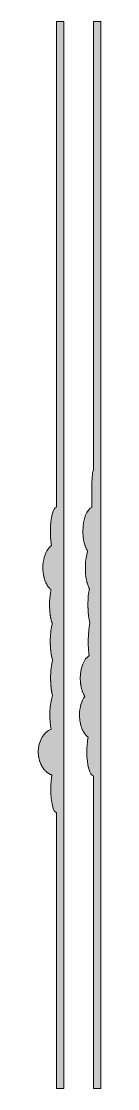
# Model space of a CAD drawing. Header units: inches. Extents: x 14 to 586, y 8 to 572.
# Drawn here: x 437 to 470, y 8 to 572 of the extents above; entities that cross this region are included whole.
import ezdxf

# ---------------------------------------------------------------- set-up
doc = ezdxf.new("R2010")
doc.units = ezdxf.units.IN
doc.header["$MEASUREMENT"] = 0
doc.layers.add('Layer 1', color=7, linetype='Continuous')

# ---------------------------------------------------------------- blocks, each defined once
blk = doc.blocks.new('block 2')
at = {"layer": 'Layer 1', "true_color": 0xff0000}
h = blk.add_hatch(color=1, dxfattribs=at)
h.dxf.hatch_style = 2
edge = h.paths.add_edge_path()
edge.add_spline(control_points=[(446.33, 571.5), (446.33, 571.5), (446.33, 571.5), (446.33, 571.5), (446.33, 571.5), (446.33, 373.48), (446.33, 373.48), (446.31, 373.48), (446.3, 369.75), (446.29, 364.61), (446.29, 363.43), (446.29, 362.17), (446.29, 360.86), (446.29, 359.55), (446.29, 358.29), (446.29, 357.11), (446.3, 351.97), (446.31, 348.24), (446.33, 348.24), (446.33, 348.24), (446.33, 334.65), (446.33, 334.65), (446.31, 334.65), (446.3, 330.92), (446.29, 325.79), (446.29, 324.6), (446.29, 323.34), (446.29, 322.03), (446.29, 321.44), (446.29, 320.86), (446.29, 320.29), (446.29, 320.22), (446.29, 320.14), (446.29, 320.07), (446.29, 318.94), (446.29, 317.87), (446.29, 316.86), (446.29, 316.78), (446.29, 316.71), (446.29, 316.64), (446.29, 316.23), (446.29, 315.83), (446.29, 315.44), (446.29, 315.37), (446.29, 315.3), (446.29, 315.24), (444.52, 315.17), (443.09, 309.55), (443.09, 302.62), (443.09, 301.97), (443.11, 301.34), (443.13, 300.73), (443.14, 300.61), (443.14, 300.49), (443.15, 300.37), (443.17, 299.78), (443.21, 299.2), (443.26, 298.64), (443.26, 298.6), (443.26, 298.56), (443.27, 298.52), (443.27, 298.45), (443.28, 298.39), (443.29, 298.33), (443.34, 297.78), (443.4, 297.25), (443.46, 296.75), (443.47, 296.71), (443.47, 296.68), (443.48, 296.64), (443.55, 296.12), (443.63, 295.63), (443.72, 295.15), (443.73, 295.1), (443.74, 295.03), (443.75, 294.98), (443.25, 294.64), (442.77, 294.2), (442.33, 293.68), (442.19, 293.5), (442.04, 293.32), (441.9, 293.13), (440.24, 290.82), (439.17, 287.23), (439.17, 283.21), (439.17, 282.81), (439.18, 282.43), (439.2, 282.04), (439.21, 281.93), (439.22, 281.82), (439.22, 281.71), (439.24, 281.43), (439.27, 281.14), (439.3, 280.87), (439.31, 280.76), (439.32, 280.65), (439.33, 280.55), (439.38, 280.18), (439.43, 279.82), (439.49, 279.47), (439.5, 279.44), (439.5, 279.41), (439.51, 279.38), (439.57, 279.05), (439.63, 278.73), (439.71, 278.42), (439.73, 278.32), (439.76, 278.22), (439.78, 278.12), (439.84, 277.87), (439.91, 277.62), (439.98, 277.37), (440.01, 277.28), (440.04, 277.19), (440.06, 277.11), (440.16, 276.79), (440.27, 276.48), (440.38, 276.18), (440.4, 276.13), (440.42, 276.09), (440.44, 276.04), (440.54, 275.79), (440.64, 275.54), (440.75, 275.3), (440.79, 275.21), (440.83, 275.13), (440.87, 275.04), (440.98, 274.83), (441.08, 274.63), (441.19, 274.43), (441.23, 274.36), (441.26, 274.29), (441.3, 274.23), (441.44, 273.99), (441.58, 273.76), (441.73, 273.54), (441.74, 273.52), (441.75, 273.51), (441.76, 273.5), (441.79, 273.45), (441.82, 273.41), (441.85, 273.37), (441.98, 273.18), (442.11, 273.01), (442.25, 272.84), (442.3, 272.77), (442.36, 272.71), (442.41, 272.65), (442.54, 272.5), (442.68, 272.35), (442.82, 272.21), (442.87, 272.17), (442.91, 272.12), (442.95, 272.08), (443.12, 271.92), (443.29, 271.77), (443.46, 271.64), (443.34, 271.1), (443.23, 270.52), (443.13, 269.92), (442.84, 268.1), (442.67, 266.02), (442.67, 263.79), (442.67, 263.31), (442.68, 262.84), (442.7, 262.37), (442.7, 262.22), (442.71, 262.08), (442.72, 261.93), (442.73, 261.62), (442.75, 261.31), (442.77, 261), (442.78, 260.83), (442.79, 260.67), (442.8, 260.5), (442.82, 260.22), (442.85, 259.94), (442.88, 259.67), (442.89, 259.5), (442.91, 259.34), (442.93, 259.18), (442.96, 258.91), (442.99, 258.64), (443.03, 258.38), (443.05, 258.23), (443.07, 258.09), (443.09, 257.94), (443.14, 257.65), (443.18, 257.36), (443.24, 257.08), (443.25, 256.98), (443.27, 256.88), (443.29, 256.79), (443.36, 256.42), (443.44, 256.06), (443.52, 255.72), (443.54, 255.64), (443.56, 255.57), (443.58, 255.49), (443.64, 255.23), (443.71, 254.98), (443.78, 254.75), (443.79, 254.71), (443.8, 254.68), (443.81, 254.64), (443.83, 254.57), (443.86, 254.5), (443.88, 254.43), (443.94, 254.24), (444.01, 254.05), (444.07, 253.87), (444.09, 253.82), (444.11, 253.76), (444.13, 253.72), (444.04, 253.43), (443.96, 253.12), (443.89, 252.81), (443.37, 250.57), (443.05, 247.62), (443.05, 244.38), (443.05, 243.91), (443.06, 243.44), (443.07, 242.98), (443.08, 242.83), (443.09, 242.69), (443.09, 242.54), (443.1, 242.23), (443.12, 241.93), (443.13, 241.63), (443.14, 241.46), (443.16, 241.29), (443.17, 241.13), (443.19, 240.86), (443.21, 240.59), (443.23, 240.32), (443.24, 240.24), (443.24, 240.16), (443.25, 240.09), (443.26, 240), (443.27, 239.91), (443.28, 239.82), (443.3, 239.57), (443.33, 239.32), (443.36, 239.07), (443.38, 238.91), (443.4, 238.75), (443.42, 238.6), (443.45, 238.35), (443.49, 238.11), (443.53, 237.86), (443.55, 237.73), (443.57, 237.59), (443.59, 237.46), (443.64, 237.18), (443.69, 236.92), (443.74, 236.66), (443.76, 236.57), (443.77, 236.48), (443.79, 236.39), (443.86, 236.06), (443.94, 235.73), (444.02, 235.42), (444.04, 235.35), (444.06, 235.29), (444.08, 235.22), (444.14, 234.99), (444.21, 234.76), (444.28, 234.55), (444.28, 234.53), (444.29, 234.5), (444.3, 234.47), (443.65, 232.16), (443.24, 228.76), (443.24, 224.96), (443.24, 224.52), (443.25, 224.07), (443.26, 223.64), (443.26, 223.49), (443.27, 223.35), (443.28, 223.2), (443.29, 222.92), (443.3, 222.63), (443.31, 222.35), (443.32, 222.18), (443.33, 222.02), (443.34, 221.86), (443.36, 221.61), (443.37, 221.36), (443.39, 221.11), (443.4, 220.94), (443.42, 220.77), (443.44, 220.61), (443.46, 220.38), (443.48, 220.15), (443.5, 219.93), (443.52, 219.76), (443.54, 219.6), (443.56, 219.43), (443.58, 219.22), (443.61, 219.01), (443.64, 218.8), (443.66, 218.64), (443.68, 218.48), (443.71, 218.33), (443.74, 218.13), (443.77, 217.93), (443.8, 217.74), (443.83, 217.59), (443.85, 217.44), (443.88, 217.29), (443.92, 217.11), (443.95, 216.93), (443.99, 216.76), (444.02, 216.62), (444.05, 216.48), (444.08, 216.34), (444.12, 216.18), (444.16, 216.01), (444.2, 215.86), (444.21, 215.8), (444.22, 215.74), (444.24, 215.68), (444.02, 215.11), (443.83, 214.44), (443.66, 213.71), (443.14, 211.51), (442.82, 208.66), (442.82, 205.55), (442.82, 204.94), (442.84, 204.34), (442.86, 203.75), (442.87, 203.62), (442.87, 203.49), (442.88, 203.36), (442.91, 202.79), (442.95, 202.23), (442.99, 201.68), (443, 201.61), (443.01, 201.53), (443.02, 201.45), (443.06, 200.96), (443.12, 200.48), (443.18, 200.02), (443.2, 199.92), (443.21, 199.82), (443.22, 199.73), (443.29, 199.23), (443.37, 198.76), (443.46, 198.3), (443.47, 198.27), (443.47, 198.23), (443.48, 198.19), (439.57, 196.6), (436.73, 191.8), (436.73, 186.14), (436.73, 185.73), (436.75, 185.33), (436.78, 184.94), (436.79, 184.81), (436.8, 184.69), (436.82, 184.56), (436.84, 184.29), (436.87, 184.03), (436.91, 183.77), (436.93, 183.62), (436.95, 183.48), (436.98, 183.34), (437.02, 183.1), (437.07, 182.86), (437.12, 182.62), (437.15, 182.48), (437.18, 182.34), (437.22, 182.2), (437.28, 181.96), (437.34, 181.72), (437.41, 181.49), (437.45, 181.37), (437.48, 181.25), (437.52, 181.13), (437.62, 180.83), (437.73, 180.54), (437.84, 180.25), (437.86, 180.2), (437.88, 180.15), (437.9, 180.11), (438.04, 179.77), (438.19, 179.45), (438.35, 179.14), (438.39, 179.05), (438.44, 178.96), (438.49, 178.87), (438.61, 178.65), (438.73, 178.44), (438.86, 178.23), (438.92, 178.12), (438.99, 178.02), (439.06, 177.92), (439.18, 177.73), (439.3, 177.55), (439.43, 177.38), (439.5, 177.28), (439.58, 177.18), (439.66, 177.08), (439.79, 176.91), (439.93, 176.74), (440.07, 176.58), (440.15, 176.5), (440.22, 176.41), (440.3, 176.33), (440.47, 176.14), (440.65, 175.97), (440.83, 175.8), (440.89, 175.75), (440.93, 175.7), (440.99, 175.65), (441.22, 175.44), (441.47, 175.25), (441.72, 175.07), (441.79, 175.02), (441.86, 174.98), (441.92, 174.93), (442.11, 174.81), (442.3, 174.68), (442.5, 174.57), (442.59, 174.51), (442.69, 174.47), (442.79, 174.42), (442.96, 174.32), (443.14, 174.24), (443.32, 174.16), (443.42, 174.11), (443.53, 174.07), (443.64, 174.03), (443.71, 174), (443.78, 173.97), (443.86, 173.94), (443.52, 171.89), (443.32, 169.41), (443.32, 166.72), (443.32, 159.75), (444.67, 154.1), (446.33, 154.1), (446.33, 154.1), (446.33, 8.5), (446.33, 8.5), (446.33, 8.5), (450.21, 8.5), (450.21, 8.5), (450.21, 8.5), (450.21, 8.5), (450.21, 8.5), (450.21, 8.5), (450.21, 571.5), (450.21, 571.5), (450.21, 571.5), (450.21, 571.5), (450.21, 571.5), (450.21, 571.5), (446.33, 571.5), (446.33, 571.5)], knot_values=[0, 0, 0, 0, 1, 1, 1, 2, 2, 2, 3, 3, 3, 4, 4, 4, 5, 5, 5, 6, 6, 6, 7, 7, 7, 8, 8, 8, 9, 9, 9, 10, 10, 10, 11, 11, 11, 12, 12, 12, 13, 13, 13, 14, 14, 14, 15, 15, 15, 16, 16, 16, 17, 17, 17, 18, 18, 18, 19, 19, 19, 20, 20, 20, 21, 21, 21, 22, 22, 22, 23, 23, 23, 24, 24, 24, 25, 25, 25, 26, 26, 26, 27, 27, 27, 28, 28, 28, 29, 29, 29, 30, 30, 30, 31, 31, 31, 32, 32, 32, 33, 33, 33, 34, 34, 34, 35, 35, 35, 36, 36, 36, 37, 37, 37, 38, 38, 38, 39, 39, 39, 40, 40, 40, 41, 41, 41, 42, 42, 42, 43, 43, 43, 44, 44, 44, 45, 45, 45, 46, 46, 46, 47, 47, 47, 48, 48, 48, 49, 49, 49, 50, 50, 50, 51, 51, 51, 52, 52, 52, 53, 53, 53, 54, 54, 54, 55, 55, 55, 56, 56, 56, 57, 57, 57, 58, 58, 58, 59, 59, 59, 60, 60, 60, 61, 61, 61, 62, 62, 62, 63, 63, 63, 64, 64, 64, 65, 65, 65, 66, 66, 66, 67, 67, 67, 68, 68, 68, 69, 69, 69, 70, 70, 70, 71, 71, 71, 72, 72, 72, 73, 73, 73, 74, 74, 74, 75, 75, 75, 76, 76, 76, 77, 77, 77, 78, 78, 78, 79, 79, 79, 80, 80, 80, 81, 81, 81, 82, 82, 82, 83, 83, 83, 84, 84, 84, 85, 85, 85, 86, 86, 86, 87, 87, 87, 88, 88, 88, 89, 89, 89, 90, 90, 90, 91, 91, 91, 92, 92, 92, 93, 93, 93, 94, 94, 94, 95, 95, 95, 96, 96, 96, 97, 97, 97, 98, 98, 98, 99, 99, 99, 100, 100, 100, 101, 101, 101, 102, 102, 102, 103, 103, 103, 104, 104, 104, 105, 105, 105, 106, 106, 106, 107, 107, 107, 108, 108, 108, 109, 109, 109, 110, 110, 110, 111, 111, 111, 112, 112, 112, 113, 113, 113, 114, 114, 114, 115, 115, 115, 116, 116, 116, 117, 117, 117, 118, 118, 118, 119, 119, 119, 120, 120, 120, 121, 121, 121, 122, 122, 122, 123, 123, 123, 124, 124, 124, 125, 125, 125, 126, 126, 126, 127, 127, 127, 128, 128, 128, 129, 129, 129, 130, 130, 130, 131, 131, 131, 132, 132, 132, 133, 133, 133, 134, 134, 134, 135, 135, 135, 136, 136, 136, 137, 137, 137, 138, 138, 138, 139, 139, 139, 140, 140, 140, 141, 141, 141, 142, 142, 142, 143, 143, 143, 144, 144, 144, 145, 145, 145, 146, 146, 146, 147, 147, 147, 148, 148, 148, 149, 149, 149, 150, 150, 150, 151, 151, 151, 152, 152, 152, 153, 153, 153, 153], degree=3, periodic=1)
h = blk.add_hatch(color=1, dxfattribs=at)
h.dxf.hatch_style = 2
edge = h.paths.add_edge_path()
edge.add_spline(control_points=[(465.74, 571.5), (465.74, 571.5), (465.74, 571.5), (465.74, 571.5), (465.74, 571.5), (465.74, 334.65), (465.74, 334.65), (465.68, 334.65), (465.62, 334.56), (465.56, 334.4), (465.51, 334.23), (465.45, 333.98), (465.4, 333.66), (465.37, 333.5), (465.35, 333.32), (465.32, 333.13), (465.05, 330.99), (464.86, 326.82), (464.86, 322.03), (464.86, 322.02), (464.87, 322.01), (464.87, 322), (464.87, 321.44), (464.87, 320.9), (464.87, 320.37), (464.87, 320.22), (464.88, 320.07), (464.88, 319.93), (464.88, 319.45), (464.89, 318.97), (464.9, 318.51), (464.9, 318.45), (464.9, 318.39), (464.9, 318.33), (464.91, 317.82), (464.93, 317.33), (464.94, 316.85), (464.95, 316.72), (464.95, 316.6), (464.96, 316.47), (464.97, 316.07), (464.98, 315.69), (465, 315.32), (465, 315.26), (465, 315.19), (465.01, 315.13), (462.31, 314.31), (460.22, 309.02), (460.22, 302.62), (460.22, 302.11), (460.24, 301.62), (460.26, 301.13), (460.27, 300.98), (460.28, 300.83), (460.29, 300.69), (460.32, 300.34), (460.34, 300), (460.38, 299.67), (460.4, 299.51), (460.41, 299.35), (460.43, 299.2), (460.47, 298.86), (460.52, 298.52), (460.58, 298.19), (460.6, 298.07), (460.61, 297.95), (460.63, 297.83), (460.71, 297.39), (460.8, 296.97), (460.9, 296.56), (460.9, 296.54), (460.9, 296.53), (460.91, 296.52), (460.92, 296.46), (460.94, 296.4), (460.96, 296.35), (461.04, 296.01), (461.13, 295.68), (461.23, 295.36), (461.27, 295.24), (461.31, 295.12), (461.35, 295), (461.44, 294.74), (461.53, 294.48), (461.62, 294.24), (461.65, 294.17), (461.67, 294.09), (461.7, 294.03), (461.72, 293.98), (461.74, 293.94), (461.76, 293.9), (461.87, 293.63), (461.99, 293.37), (462.11, 293.13), (462.14, 293.08), (462.16, 293.02), (462.19, 292.97), (462.19, 292.95), (462.2, 292.94), (462.2, 292.93), (462.36, 292.63), (462.53, 292.36), (462.7, 292.1), (462.71, 292.08), (462.72, 292.06), (462.73, 292.05), (462.63, 291.76), (462.54, 291.46), (462.46, 291.15), (461.87, 288.98), (461.52, 286.22), (461.52, 283.21), (461.52, 282.68), (461.53, 282.16), (461.55, 281.65), (461.56, 281.5), (461.57, 281.36), (461.57, 281.21), (461.59, 280.84), (461.62, 280.47), (461.65, 280.1), (461.66, 279.96), (461.67, 279.82), (461.69, 279.68), (461.73, 279.2), (461.78, 278.73), (461.85, 278.28), (461.85, 278.26), (461.86, 278.23), (461.86, 278.21), (461.92, 277.78), (461.99, 277.37), (462.07, 276.96), (462.1, 276.83), (462.12, 276.71), (462.15, 276.59), (462.21, 276.28), (462.28, 275.98), (462.35, 275.69), (462.38, 275.57), (462.41, 275.46), (462.44, 275.35), (462.54, 274.97), (462.64, 274.61), (462.76, 274.26), (462.77, 274.23), (462.78, 274.2), (462.79, 274.17), (462.9, 273.86), (463.01, 273.57), (463.13, 273.3), (463.17, 273.21), (463.21, 273.12), (463.25, 273.04), (463.34, 272.82), (463.45, 272.62), (463.55, 272.43), (463.58, 272.38), (463.6, 272.32), (463.63, 272.28), (463.17, 270.03), (462.89, 267.06), (462.89, 263.79), (462.89, 263.32), (462.89, 262.86), (462.9, 262.4), (462.91, 262.25), (462.91, 262.1), (462.92, 261.95), (462.93, 261.65), (462.94, 261.34), (462.96, 261.05), (462.96, 260.88), (462.97, 260.71), (462.98, 260.55), (463, 260.28), (463.02, 260.01), (463.04, 259.74), (463.05, 259.57), (463.07, 259.41), (463.08, 259.24), (463.1, 258.99), (463.13, 258.74), (463.15, 258.49), (463.17, 258.33), (463.19, 258.18), (463.2, 258.02), (463.23, 257.77), (463.26, 257.53), (463.3, 257.29), (463.32, 257.15), (463.33, 257.01), (463.35, 256.88), (463.39, 256.61), (463.44, 256.36), (463.48, 256.11), (463.5, 256.01), (463.51, 255.91), (463.53, 255.82), (463.59, 255.48), (463.66, 255.15), (463.73, 254.85), (463.74, 254.79), (463.76, 254.73), (463.77, 254.68), (463.83, 254.43), (463.89, 254.2), (463.95, 253.97), (463.95, 253.95), (463.96, 253.92), (463.97, 253.9), (463.4, 251.59), (463.04, 248.18), (463.04, 244.38), (463.04, 243.76), (463.05, 243.15), (463.07, 242.55), (463.07, 242.42), (463.08, 242.29), (463.08, 242.17), (463.1, 241.59), (463.13, 241.03), (463.17, 240.48), (463.18, 240.39), (463.18, 240.3), (463.19, 240.21), (463.23, 239.72), (463.27, 239.24), (463.32, 238.77), (463.33, 238.68), (463.34, 238.59), (463.35, 238.51), (463.41, 238.01), (463.47, 237.53), (463.54, 237.07), (463.55, 237.03), (463.55, 236.98), (463.56, 236.94), (460.82, 235.26), (458.85, 230.54), (458.85, 224.96), (458.85, 224.51), (458.87, 224.06), (458.89, 223.61), (458.9, 223.46), (458.92, 223.32), (458.93, 223.18), (458.95, 222.88), (458.97, 222.59), (459.01, 222.3), (459.03, 222.13), (459.05, 221.97), (459.08, 221.8), (459.11, 221.55), (459.15, 221.29), (459.19, 221.04), (459.23, 220.87), (459.26, 220.7), (459.3, 220.53), (459.34, 220.3), (459.39, 220.06), (459.45, 219.84), (459.49, 219.67), (459.54, 219.5), (459.58, 219.34), (459.64, 219.12), (459.7, 218.9), (459.77, 218.69), (459.82, 218.53), (459.87, 218.37), (459.93, 218.21), (460, 218.01), (460.07, 217.81), (460.15, 217.62), (460.21, 217.47), (460.27, 217.32), (460.33, 217.17), (460.41, 216.98), (460.49, 216.8), (460.58, 216.62), (460.65, 216.48), (460.71, 216.34), (460.78, 216.21), (460.88, 216.04), (460.97, 215.87), (461.07, 215.7), (461.12, 215.61), (461.17, 215.52), (461.22, 215.44), (459.55, 213.13), (458.47, 209.56), (458.47, 205.55), (458.47, 205.16), (458.48, 204.77), (458.5, 204.38), (458.51, 204.27), (458.52, 204.15), (458.53, 204.04), (458.55, 203.76), (458.57, 203.49), (458.6, 203.22), (458.61, 203.1), (458.62, 202.98), (458.64, 202.87), (458.68, 202.54), (458.73, 202.23), (458.78, 201.91), (458.79, 201.87), (458.79, 201.82), (458.8, 201.78), (458.87, 201.42), (458.94, 201.07), (459.02, 200.73), (459.05, 200.63), (459.07, 200.54), (459.1, 200.44), (459.16, 200.19), (459.23, 199.95), (459.3, 199.71), (459.33, 199.61), (459.36, 199.5), (459.39, 199.4), (459.48, 199.14), (459.57, 198.89), (459.66, 198.65), (459.68, 198.58), (459.7, 198.52), (459.73, 198.46), (459.85, 198.16), (459.97, 197.87), (460.1, 197.58), (460.14, 197.51), (460.17, 197.44), (460.21, 197.37), (460.31, 197.16), (460.42, 196.96), (460.53, 196.76), (460.58, 196.68), (460.62, 196.59), (460.67, 196.51), (460.79, 196.32), (460.91, 196.13), (461.03, 195.95), (461.07, 195.89), (461.11, 195.83), (461.15, 195.77), (461.31, 195.54), (461.48, 195.32), (461.65, 195.12), (461.69, 195.07), (461.73, 195.03), (461.77, 194.99), (461.91, 194.83), (462.05, 194.68), (462.19, 194.54), (462.25, 194.48), (462.31, 194.43), (462.37, 194.37), (462.51, 194.25), (462.65, 194.13), (462.8, 194.02), (462.85, 193.97), (462.9, 193.93), (462.96, 193.89), (462.98, 193.88), (463, 193.86), (463.03, 193.84), (462.58, 191.71), (462.31, 189.04), (462.31, 186.14), (462.31, 179.17), (463.85, 173.52), (465.74, 173.52), (465.74, 173.52), (465.74, 8.5), (465.74, 8.5), (465.74, 8.5), (469.62, 8.5), (469.62, 8.5), (469.62, 8.5), (469.62, 8.5), (469.62, 8.5), (469.62, 8.5), (469.62, 571.5), (469.62, 571.5), (469.62, 571.5), (469.62, 571.5), (469.62, 571.5), (469.62, 571.5), (465.74, 571.5), (465.74, 571.5)], knot_values=[0, 0, 0, 0, 1, 1, 1, 2, 2, 2, 3, 3, 3, 4, 4, 4, 5, 5, 5, 6, 6, 6, 7, 7, 7, 8, 8, 8, 9, 9, 9, 10, 10, 10, 11, 11, 11, 12, 12, 12, 13, 13, 13, 14, 14, 14, 15, 15, 15, 16, 16, 16, 17, 17, 17, 18, 18, 18, 19, 19, 19, 20, 20, 20, 21, 21, 21, 22, 22, 22, 23, 23, 23, 24, 24, 24, 25, 25, 25, 26, 26, 26, 27, 27, 27, 28, 28, 28, 29, 29, 29, 30, 30, 30, 31, 31, 31, 32, 32, 32, 33, 33, 33, 34, 34, 34, 35, 35, 35, 36, 36, 36, 37, 37, 37, 38, 38, 38, 39, 39, 39, 40, 40, 40, 41, 41, 41, 42, 42, 42, 43, 43, 43, 44, 44, 44, 45, 45, 45, 46, 46, 46, 47, 47, 47, 48, 48, 48, 49, 49, 49, 50, 50, 50, 51, 51, 51, 52, 52, 52, 53, 53, 53, 54, 54, 54, 55, 55, 55, 56, 56, 56, 57, 57, 57, 58, 58, 58, 59, 59, 59, 60, 60, 60, 61, 61, 61, 62, 62, 62, 63, 63, 63, 64, 64, 64, 65, 65, 65, 66, 66, 66, 67, 67, 67, 68, 68, 68, 69, 69, 69, 70, 70, 70, 71, 71, 71, 72, 72, 72, 73, 73, 73, 74, 74, 74, 75, 75, 75, 76, 76, 76, 77, 77, 77, 78, 78, 78, 79, 79, 79, 80, 80, 80, 81, 81, 81, 82, 82, 82, 83, 83, 83, 84, 84, 84, 85, 85, 85, 86, 86, 86, 87, 87, 87, 88, 88, 88, 89, 89, 89, 90, 90, 90, 91, 91, 91, 92, 92, 92, 93, 93, 93, 94, 94, 94, 95, 95, 95, 96, 96, 96, 97, 97, 97, 98, 98, 98, 99, 99, 99, 100, 100, 100, 101, 101, 101, 102, 102, 102, 103, 103, 103, 104, 104, 104, 105, 105, 105, 106, 106, 106, 107, 107, 107, 108, 108, 108, 109, 109, 109, 110, 110, 110, 111, 111, 111, 112, 112, 112, 113, 113, 113, 114, 114, 114, 115, 115, 115, 116, 116, 116, 117, 117, 117, 118, 118, 118, 119, 119, 119, 120, 120, 120, 121, 121, 121, 122, 122, 122, 123, 123, 123, 124, 124, 124, 125, 125, 125, 126, 126, 126, 127, 127, 127, 128, 128, 128, 129, 129, 129, 130, 130, 130, 130], degree=3, periodic=1)
at = {"layer": 'Layer 1', "lineweight": 0}
for points, knots in [([(446.33, 571.5), (446.33, 571.5), (446.33, 571.5), (446.33, 571.5), (446.33, 571.5), (446.33, 373.48), (446.33, 373.48), (446.31, 373.48), (446.3, 369.75), (446.29, 364.61), (446.29, 363.43), (446.29, 362.17), (446.29, 360.86), (446.29, 359.55), (446.29, 358.29), (446.29, 357.11), (446.3, 351.97), (446.31, 348.24), (446.33, 348.24), (446.33, 348.24), (446.33, 334.65), (446.33, 334.65), (446.31, 334.65), (446.3, 330.92), (446.29, 325.79), (446.29, 324.6), (446.29, 323.34), (446.29, 322.03), (446.29, 321.44), (446.29, 320.86), (446.29, 320.29), (446.29, 320.22), (446.29, 320.14), (446.29, 320.07), (446.29, 318.94), (446.29, 317.87), (446.29, 316.86), (446.29, 316.78), (446.29, 316.71), (446.29, 316.64), (446.29, 316.23), (446.29, 315.83), (446.29, 315.44), (446.29, 315.37), (446.29, 315.3), (446.29, 315.24), (444.52, 315.17), (443.09, 309.55), (443.09, 302.62), (443.09, 301.97), (443.11, 301.34), (443.13, 300.73), (443.14, 300.61), (443.14, 300.49), (443.15, 300.37), (443.17, 299.78), (443.21, 299.2), (443.26, 298.64), (443.26, 298.6), (443.26, 298.56), (443.27, 298.52), (443.27, 298.45), (443.28, 298.39), (443.29, 298.33), (443.34, 297.78), (443.4, 297.25), (443.46, 296.75), (443.47, 296.71), (443.47, 296.68), (443.48, 296.64), (443.55, 296.12), (443.63, 295.63), (443.72, 295.15), (443.73, 295.1), (443.74, 295.03), (443.75, 294.98), (443.25, 294.64), (442.77, 294.2), (442.33, 293.68), (442.19, 293.5), (442.04, 293.32), (441.9, 293.13), (440.24, 290.82), (439.17, 287.23), (439.17, 283.21), (439.17, 282.81), (439.18, 282.43), (439.2, 282.04), (439.21, 281.93), (439.22, 281.82), (439.22, 281.71), (439.24, 281.43), (439.27, 281.14), (439.3, 280.87), (439.31, 280.76), (439.32, 280.65), (439.33, 280.55), (439.38, 280.18), (439.43, 279.82), (439.49, 279.47), (439.5, 279.44), (439.5, 279.41), (439.51, 279.38), (439.57, 279.05), (439.63, 278.73), (439.71, 278.42), (439.73, 278.32), (439.76, 278.22), (439.78, 278.12), (439.84, 277.87), (439.91, 277.62), (439.98, 277.37), (440.01, 277.28), (440.04, 277.19), (440.06, 277.11), (440.16, 276.79), (440.27, 276.48), (440.38, 276.18), (440.4, 276.13), (440.42, 276.09), (440.44, 276.04), (440.54, 275.79), (440.64, 275.54), (440.75, 275.3), (440.79, 275.21), (440.83, 275.13), (440.87, 275.04), (440.98, 274.83), (441.08, 274.63), (441.19, 274.43), (441.23, 274.36), (441.26, 274.29), (441.3, 274.23), (441.44, 273.99), (441.58, 273.76), (441.73, 273.54), (441.74, 273.52), (441.75, 273.51), (441.76, 273.5), (441.79, 273.45), (441.82, 273.41), (441.85, 273.37), (441.98, 273.18), (442.11, 273.01), (442.25, 272.84), (442.3, 272.77), (442.36, 272.71), (442.41, 272.65), (442.54, 272.5), (442.68, 272.35), (442.82, 272.21), (442.87, 272.17), (442.91, 272.12), (442.95, 272.08), (443.12, 271.92), (443.29, 271.77), (443.46, 271.64), (443.34, 271.1), (443.23, 270.52), (443.13, 269.92), (442.84, 268.1), (442.67, 266.02), (442.67, 263.79), (442.67, 263.31), (442.68, 262.84), (442.7, 262.37), (442.7, 262.22), (442.71, 262.08), (442.72, 261.93), (442.73, 261.62), (442.75, 261.31), (442.77, 261), (442.78, 260.83), (442.79, 260.67), (442.8, 260.5), (442.82, 260.22), (442.85, 259.94), (442.88, 259.67), (442.89, 259.5), (442.91, 259.34), (442.93, 259.18), (442.96, 258.91), (442.99, 258.64), (443.03, 258.38), (443.05, 258.23), (443.07, 258.09), (443.09, 257.94), (443.14, 257.65), (443.18, 257.36), (443.24, 257.08), (443.25, 256.98), (443.27, 256.88), (443.29, 256.79), (443.36, 256.42), (443.44, 256.06), (443.52, 255.72), (443.54, 255.64), (443.56, 255.57), (443.58, 255.49), (443.64, 255.23), (443.71, 254.98), (443.78, 254.75), (443.79, 254.71), (443.8, 254.68), (443.81, 254.64), (443.83, 254.57), (443.86, 254.5), (443.88, 254.43), (443.94, 254.24), (444.01, 254.05), (444.07, 253.87), (444.09, 253.82), (444.11, 253.76), (444.13, 253.72), (444.04, 253.43), (443.96, 253.12), (443.89, 252.81), (443.37, 250.57), (443.05, 247.62), (443.05, 244.38), (443.05, 243.91), (443.06, 243.44), (443.07, 242.98), (443.08, 242.83), (443.09, 242.69), (443.09, 242.54), (443.1, 242.23), (443.12, 241.93), (443.13, 241.63), (443.14, 241.46), (443.16, 241.29), (443.17, 241.13), (443.19, 240.86), (443.21, 240.59), (443.23, 240.32), (443.24, 240.24), (443.24, 240.16), (443.25, 240.09), (443.26, 240), (443.27, 239.91), (443.28, 239.82), (443.3, 239.57), (443.33, 239.32), (443.36, 239.07), (443.38, 238.91), (443.4, 238.75), (443.42, 238.6), (443.45, 238.35), (443.49, 238.11), (443.53, 237.86), (443.55, 237.73), (443.57, 237.59), (443.59, 237.46), (443.64, 237.18), (443.69, 236.92), (443.74, 236.66), (443.76, 236.57), (443.77, 236.48), (443.79, 236.39), (443.86, 236.06), (443.94, 235.73), (444.02, 235.42), (444.04, 235.35), (444.06, 235.29), (444.08, 235.22), (444.14, 234.99), (444.21, 234.76), (444.28, 234.55), (444.28, 234.53), (444.29, 234.5), (444.3, 234.47), (443.65, 232.16), (443.24, 228.76), (443.24, 224.96), (443.24, 224.52), (443.25, 224.07), (443.26, 223.64), (443.26, 223.49), (443.27, 223.35), (443.28, 223.2), (443.29, 222.92), (443.3, 222.63), (443.31, 222.35), (443.32, 222.18), (443.33, 222.02), (443.34, 221.86), (443.36, 221.61), (443.37, 221.36), (443.39, 221.11), (443.4, 220.94), (443.42, 220.77), (443.44, 220.61), (443.46, 220.38), (443.48, 220.15), (443.5, 219.93), (443.52, 219.76), (443.54, 219.6), (443.56, 219.43), (443.58, 219.22), (443.61, 219.01), (443.64, 218.8), (443.66, 218.64), (443.68, 218.48), (443.71, 218.33), (443.74, 218.13), (443.77, 217.93), (443.8, 217.74), (443.83, 217.59), (443.85, 217.44), (443.88, 217.29), (443.92, 217.11), (443.95, 216.93), (443.99, 216.76), (444.02, 216.62), (444.05, 216.48), (444.08, 216.34), (444.12, 216.18), (444.16, 216.01), (444.2, 215.86), (444.21, 215.8), (444.22, 215.74), (444.24, 215.68), (444.02, 215.11), (443.83, 214.44), (443.66, 213.71), (443.14, 211.51), (442.82, 208.66), (442.82, 205.55), (442.82, 204.94), (442.84, 204.34), (442.86, 203.75), (442.87, 203.62), (442.87, 203.49), (442.88, 203.36), (442.91, 202.79), (442.95, 202.23), (442.99, 201.68), (443, 201.61), (443.01, 201.53), (443.02, 201.45), (443.06, 200.96), (443.12, 200.48), (443.18, 200.02), (443.2, 199.92), (443.21, 199.82), (443.22, 199.73), (443.29, 199.23), (443.37, 198.76), (443.46, 198.3), (443.47, 198.27), (443.47, 198.23), (443.48, 198.19), (439.57, 196.6), (436.73, 191.8), (436.73, 186.14), (436.73, 185.73), (436.75, 185.33), (436.78, 184.94), (436.79, 184.81), (436.8, 184.69), (436.82, 184.56), (436.84, 184.29), (436.87, 184.03), (436.91, 183.77), (436.93, 183.62), (436.95, 183.48), (436.98, 183.34), (437.02, 183.1), (437.07, 182.86), (437.12, 182.62), (437.15, 182.48), (437.18, 182.34), (437.22, 182.2), (437.28, 181.96), (437.34, 181.72), (437.41, 181.49), (437.45, 181.37), (437.48, 181.25), (437.52, 181.13), (437.62, 180.83), (437.73, 180.54), (437.84, 180.25), (437.86, 180.2), (437.88, 180.15), (437.9, 180.11), (438.04, 179.77), (438.19, 179.45), (438.35, 179.14), (438.39, 179.05), (438.44, 178.96), (438.49, 178.87), (438.61, 178.65), (438.73, 178.44), (438.86, 178.23), (438.92, 178.12), (438.99, 178.02), (439.06, 177.92), (439.18, 177.73), (439.3, 177.55), (439.43, 177.38), (439.5, 177.28), (439.58, 177.18), (439.66, 177.08), (439.79, 176.91), (439.93, 176.74), (440.07, 176.58), (440.15, 176.5), (440.22, 176.41), (440.3, 176.33), (440.47, 176.14), (440.65, 175.97), (440.83, 175.8), (440.89, 175.75), (440.93, 175.7), (440.99, 175.65), (441.22, 175.44), (441.47, 175.25), (441.72, 175.07), (441.79, 175.02), (441.86, 174.98), (441.92, 174.93), (442.11, 174.81), (442.3, 174.68), (442.5, 174.57), (442.59, 174.51), (442.69, 174.47), (442.79, 174.42), (442.96, 174.32), (443.14, 174.24), (443.32, 174.16), (443.42, 174.11), (443.53, 174.07), (443.64, 174.03), (443.71, 174), (443.78, 173.97), (443.86, 173.94), (443.52, 171.89), (443.32, 169.41), (443.32, 166.72), (443.32, 159.75), (444.67, 154.1), (446.33, 154.1), (446.33, 154.1), (446.33, 8.5), (446.33, 8.5), (446.33, 8.5), (450.21, 8.5), (450.21, 8.5), (450.21, 8.5), (450.21, 8.5), (450.21, 8.5), (450.21, 8.5), (450.21, 571.5), (450.21, 571.5), (450.21, 571.5), (450.21, 571.5), (450.21, 571.5), (450.21, 571.5), (446.33, 571.5), (446.33, 571.5)], [0, 0, 0, 0, 1, 1, 1, 2, 2, 2, 3, 3, 3, 4, 4, 4, 5, 5, 5, 6, 6, 6, 7, 7, 7, 8, 8, 8, 9, 9, 9, 10, 10, 10, 11, 11, 11, 12, 12, 12, 13, 13, 13, 14, 14, 14, 15, 15, 15, 16, 16, 16, 17, 17, 17, 18, 18, 18, 19, 19, 19, 20, 20, 20, 21, 21, 21, 22, 22, 22, 23, 23, 23, 24, 24, 24, 25, 25, 25, 26, 26, 26, 27, 27, 27, 28, 28, 28, 29, 29, 29, 30, 30, 30, 31, 31, 31, 32, 32, 32, 33, 33, 33, 34, 34, 34, 35, 35, 35, 36, 36, 36, 37, 37, 37, 38, 38, 38, 39, 39, 39, 40, 40, 40, 41, 41, 41, 42, 42, 42, 43, 43, 43, 44, 44, 44, 45, 45, 45, 46, 46, 46, 47, 47, 47, 48, 48, 48, 49, 49, 49, 50, 50, 50, 51, 51, 51, 52, 52, 52, 53, 53, 53, 54, 54, 54, 55, 55, 55, 56, 56, 56, 57, 57, 57, 58, 58, 58, 59, 59, 59, 60, 60, 60, 61, 61, 61, 62, 62, 62, 63, 63, 63, 64, 64, 64, 65, 65, 65, 66, 66, 66, 67, 67, 67, 68, 68, 68, 69, 69, 69, 70, 70, 70, 71, 71, 71, 72, 72, 72, 73, 73, 73, 74, 74, 74, 75, 75, 75, 76, 76, 76, 77, 77, 77, 78, 78, 78, 79, 79, 79, 80, 80, 80, 81, 81, 81, 82, 82, 82, 83, 83, 83, 84, 84, 84, 85, 85, 85, 86, 86, 86, 87, 87, 87, 88, 88, 88, 89, 89, 89, 90, 90, 90, 91, 91, 91, 92, 92, 92, 93, 93, 93, 94, 94, 94, 95, 95, 95, 96, 96, 96, 97, 97, 97, 98, 98, 98, 99, 99, 99, 100, 100, 100, 101, 101, 101, 102, 102, 102, 103, 103, 103, 104, 104, 104, 105, 105, 105, 106, 106, 106, 107, 107, 107, 108, 108, 108, 109, 109, 109, 110, 110, 110, 111, 111, 111, 112, 112, 112, 113, 113, 113, 114, 114, 114, 115, 115, 115, 116, 116, 116, 117, 117, 117, 118, 118, 118, 119, 119, 119, 120, 120, 120, 121, 121, 121, 122, 122, 122, 123, 123, 123, 124, 124, 124, 125, 125, 125, 126, 126, 126, 127, 127, 127, 128, 128, 128, 129, 129, 129, 130, 130, 130, 131, 131, 131, 132, 132, 132, 133, 133, 133, 134, 134, 134, 135, 135, 135, 136, 136, 136, 137, 137, 137, 138, 138, 138, 139, 139, 139, 140, 140, 140, 141, 141, 141, 142, 142, 142, 143, 143, 143, 144, 144, 144, 145, 145, 145, 146, 146, 146, 147, 147, 147, 148, 148, 148, 149, 149, 149, 150, 150, 150, 151, 151, 151, 152, 152, 152, 153, 153, 153, 153]), ([(465.74, 571.5), (465.74, 571.5), (465.74, 571.5), (465.74, 571.5), (465.74, 571.5), (465.74, 334.65), (465.74, 334.65), (465.68, 334.65), (465.62, 334.56), (465.56, 334.4), (465.51, 334.23), (465.45, 333.98), (465.4, 333.66), (465.37, 333.5), (465.35, 333.32), (465.32, 333.13), (465.05, 330.99), (464.86, 326.82), (464.86, 322.03), (464.86, 322.02), (464.87, 322.01), (464.87, 322), (464.87, 321.44), (464.87, 320.9), (464.87, 320.37), (464.87, 320.22), (464.88, 320.07), (464.88, 319.93), (464.88, 319.45), (464.89, 318.97), (464.9, 318.51), (464.9, 318.45), (464.9, 318.39), (464.9, 318.33), (464.91, 317.82), (464.93, 317.33), (464.94, 316.85), (464.95, 316.72), (464.95, 316.6), (464.96, 316.47), (464.97, 316.07), (464.98, 315.69), (465, 315.32), (465, 315.26), (465, 315.19), (465.01, 315.13), (462.31, 314.31), (460.22, 309.02), (460.22, 302.62), (460.22, 302.11), (460.24, 301.62), (460.26, 301.13), (460.27, 300.98), (460.28, 300.83), (460.29, 300.69), (460.32, 300.34), (460.34, 300), (460.38, 299.67), (460.4, 299.51), (460.41, 299.35), (460.43, 299.2), (460.47, 298.86), (460.52, 298.52), (460.58, 298.19), (460.6, 298.07), (460.61, 297.95), (460.63, 297.83), (460.71, 297.39), (460.8, 296.97), (460.9, 296.56), (460.9, 296.54), (460.9, 296.53), (460.91, 296.52), (460.92, 296.46), (460.94, 296.4), (460.96, 296.35), (461.04, 296.01), (461.13, 295.68), (461.23, 295.36), (461.27, 295.24), (461.31, 295.12), (461.35, 295), (461.44, 294.74), (461.53, 294.48), (461.62, 294.24), (461.65, 294.17), (461.67, 294.09), (461.7, 294.03), (461.72, 293.98), (461.74, 293.94), (461.76, 293.9), (461.87, 293.63), (461.99, 293.37), (462.11, 293.13), (462.14, 293.08), (462.16, 293.02), (462.19, 292.97), (462.19, 292.95), (462.2, 292.94), (462.2, 292.93), (462.36, 292.63), (462.53, 292.36), (462.7, 292.1), (462.71, 292.08), (462.72, 292.06), (462.73, 292.05), (462.63, 291.76), (462.54, 291.46), (462.46, 291.15), (461.87, 288.98), (461.52, 286.22), (461.52, 283.21), (461.52, 282.68), (461.53, 282.16), (461.55, 281.65), (461.56, 281.5), (461.57, 281.36), (461.57, 281.21), (461.59, 280.84), (461.62, 280.47), (461.65, 280.1), (461.66, 279.96), (461.67, 279.82), (461.69, 279.68), (461.73, 279.2), (461.78, 278.73), (461.85, 278.28), (461.85, 278.26), (461.86, 278.23), (461.86, 278.21), (461.92, 277.78), (461.99, 277.37), (462.07, 276.96), (462.1, 276.83), (462.12, 276.71), (462.15, 276.59), (462.21, 276.28), (462.28, 275.98), (462.35, 275.69), (462.38, 275.57), (462.41, 275.46), (462.44, 275.35), (462.54, 274.97), (462.64, 274.61), (462.76, 274.26), (462.77, 274.23), (462.78, 274.2), (462.79, 274.17), (462.9, 273.86), (463.01, 273.57), (463.13, 273.3), (463.17, 273.21), (463.21, 273.12), (463.25, 273.04), (463.34, 272.82), (463.45, 272.62), (463.55, 272.43), (463.58, 272.38), (463.6, 272.32), (463.63, 272.28), (463.17, 270.03), (462.89, 267.06), (462.89, 263.79), (462.89, 263.32), (462.89, 262.86), (462.9, 262.4), (462.91, 262.25), (462.91, 262.1), (462.92, 261.95), (462.93, 261.65), (462.94, 261.34), (462.96, 261.05), (462.96, 260.88), (462.97, 260.71), (462.98, 260.55), (463, 260.28), (463.02, 260.01), (463.04, 259.74), (463.05, 259.57), (463.07, 259.41), (463.08, 259.24), (463.1, 258.99), (463.13, 258.74), (463.15, 258.49), (463.17, 258.33), (463.19, 258.18), (463.2, 258.02), (463.23, 257.77), (463.26, 257.53), (463.3, 257.29), (463.32, 257.15), (463.33, 257.01), (463.35, 256.88), (463.39, 256.61), (463.44, 256.36), (463.48, 256.11), (463.5, 256.01), (463.51, 255.91), (463.53, 255.82), (463.59, 255.48), (463.66, 255.15), (463.73, 254.85), (463.74, 254.79), (463.76, 254.73), (463.77, 254.68), (463.83, 254.43), (463.89, 254.2), (463.95, 253.97), (463.95, 253.95), (463.96, 253.92), (463.97, 253.9), (463.4, 251.59), (463.04, 248.18), (463.04, 244.38), (463.04, 243.76), (463.05, 243.15), (463.07, 242.55), (463.07, 242.42), (463.08, 242.29), (463.08, 242.17), (463.1, 241.59), (463.13, 241.03), (463.17, 240.48), (463.18, 240.39), (463.18, 240.3), (463.19, 240.21), (463.23, 239.72), (463.27, 239.24), (463.32, 238.77), (463.33, 238.68), (463.34, 238.59), (463.35, 238.51), (463.41, 238.01), (463.47, 237.53), (463.54, 237.07), (463.55, 237.03), (463.55, 236.98), (463.56, 236.94), (460.82, 235.26), (458.85, 230.54), (458.85, 224.96), (458.85, 224.51), (458.87, 224.06), (458.89, 223.61), (458.9, 223.46), (458.92, 223.32), (458.93, 223.18), (458.95, 222.88), (458.97, 222.59), (459.01, 222.3), (459.03, 222.13), (459.05, 221.97), (459.08, 221.8), (459.11, 221.55), (459.15, 221.29), (459.19, 221.04), (459.23, 220.87), (459.26, 220.7), (459.3, 220.53), (459.34, 220.3), (459.39, 220.06), (459.45, 219.84), (459.49, 219.67), (459.54, 219.5), (459.58, 219.34), (459.64, 219.12), (459.7, 218.9), (459.77, 218.69), (459.82, 218.53), (459.87, 218.37), (459.93, 218.21), (460, 218.01), (460.07, 217.81), (460.15, 217.62), (460.21, 217.47), (460.27, 217.32), (460.33, 217.17), (460.41, 216.98), (460.49, 216.8), (460.58, 216.62), (460.65, 216.48), (460.71, 216.34), (460.78, 216.21), (460.88, 216.04), (460.97, 215.87), (461.07, 215.7), (461.12, 215.61), (461.17, 215.52), (461.22, 215.44), (459.55, 213.13), (458.47, 209.56), (458.47, 205.55), (458.47, 205.16), (458.48, 204.77), (458.5, 204.38), (458.51, 204.27), (458.52, 204.15), (458.53, 204.04), (458.55, 203.76), (458.57, 203.49), (458.6, 203.22), (458.61, 203.1), (458.62, 202.98), (458.64, 202.87), (458.68, 202.54), (458.73, 202.23), (458.78, 201.91), (458.79, 201.87), (458.79, 201.82), (458.8, 201.78), (458.87, 201.42), (458.94, 201.07), (459.02, 200.73), (459.05, 200.63), (459.07, 200.54), (459.1, 200.44), (459.16, 200.19), (459.23, 199.95), (459.3, 199.71), (459.33, 199.61), (459.36, 199.5), (459.39, 199.4), (459.48, 199.14), (459.57, 198.89), (459.66, 198.65), (459.68, 198.58), (459.7, 198.52), (459.73, 198.46), (459.85, 198.16), (459.97, 197.87), (460.1, 197.58), (460.14, 197.51), (460.17, 197.44), (460.21, 197.37), (460.31, 197.16), (460.42, 196.96), (460.53, 196.76), (460.58, 196.68), (460.62, 196.59), (460.67, 196.51), (460.79, 196.32), (460.91, 196.13), (461.03, 195.95), (461.07, 195.89), (461.11, 195.83), (461.15, 195.77), (461.31, 195.54), (461.48, 195.32), (461.65, 195.12), (461.69, 195.07), (461.73, 195.03), (461.77, 194.99), (461.91, 194.83), (462.05, 194.68), (462.19, 194.54), (462.25, 194.48), (462.31, 194.43), (462.37, 194.37), (462.51, 194.25), (462.65, 194.13), (462.8, 194.02), (462.85, 193.97), (462.9, 193.93), (462.96, 193.89), (462.98, 193.88), (463, 193.86), (463.03, 193.84), (462.58, 191.71), (462.31, 189.04), (462.31, 186.14), (462.31, 179.17), (463.85, 173.52), (465.74, 173.52), (465.74, 173.52), (465.74, 8.5), (465.74, 8.5), (465.74, 8.5), (469.62, 8.5), (469.62, 8.5), (469.62, 8.5), (469.62, 8.5), (469.62, 8.5), (469.62, 8.5), (469.62, 571.5), (469.62, 571.5), (469.62, 571.5), (469.62, 571.5), (469.62, 571.5), (469.62, 571.5), (465.74, 571.5), (465.74, 571.5)], [0, 0, 0, 0, 1, 1, 1, 2, 2, 2, 3, 3, 3, 4, 4, 4, 5, 5, 5, 6, 6, 6, 7, 7, 7, 8, 8, 8, 9, 9, 9, 10, 10, 10, 11, 11, 11, 12, 12, 12, 13, 13, 13, 14, 14, 14, 15, 15, 15, 16, 16, 16, 17, 17, 17, 18, 18, 18, 19, 19, 19, 20, 20, 20, 21, 21, 21, 22, 22, 22, 23, 23, 23, 24, 24, 24, 25, 25, 25, 26, 26, 26, 27, 27, 27, 28, 28, 28, 29, 29, 29, 30, 30, 30, 31, 31, 31, 32, 32, 32, 33, 33, 33, 34, 34, 34, 35, 35, 35, 36, 36, 36, 37, 37, 37, 38, 38, 38, 39, 39, 39, 40, 40, 40, 41, 41, 41, 42, 42, 42, 43, 43, 43, 44, 44, 44, 45, 45, 45, 46, 46, 46, 47, 47, 47, 48, 48, 48, 49, 49, 49, 50, 50, 50, 51, 51, 51, 52, 52, 52, 53, 53, 53, 54, 54, 54, 55, 55, 55, 56, 56, 56, 57, 57, 57, 58, 58, 58, 59, 59, 59, 60, 60, 60, 61, 61, 61, 62, 62, 62, 63, 63, 63, 64, 64, 64, 65, 65, 65, 66, 66, 66, 67, 67, 67, 68, 68, 68, 69, 69, 69, 70, 70, 70, 71, 71, 71, 72, 72, 72, 73, 73, 73, 74, 74, 74, 75, 75, 75, 76, 76, 76, 77, 77, 77, 78, 78, 78, 79, 79, 79, 80, 80, 80, 81, 81, 81, 82, 82, 82, 83, 83, 83, 84, 84, 84, 85, 85, 85, 86, 86, 86, 87, 87, 87, 88, 88, 88, 89, 89, 89, 90, 90, 90, 91, 91, 91, 92, 92, 92, 93, 93, 93, 94, 94, 94, 95, 95, 95, 96, 96, 96, 97, 97, 97, 98, 98, 98, 99, 99, 99, 100, 100, 100, 101, 101, 101, 102, 102, 102, 103, 103, 103, 104, 104, 104, 105, 105, 105, 106, 106, 106, 107, 107, 107, 108, 108, 108, 109, 109, 109, 110, 110, 110, 111, 111, 111, 112, 112, 112, 113, 113, 113, 114, 114, 114, 115, 115, 115, 116, 116, 116, 117, 117, 117, 118, 118, 118, 119, 119, 119, 120, 120, 120, 121, 121, 121, 122, 122, 122, 123, 123, 123, 124, 124, 124, 125, 125, 125, 126, 126, 126, 127, 127, 127, 128, 128, 128, 129, 129, 129, 130, 130, 130, 130])]:
    blk.add_open_spline(points, degree=3, knots=knots, dxfattribs=at)

msp = doc.modelspace()

# ---------------------------------------------------------------- block references
at = {"layer": 'Layer 1'}
msp.add_blockref('block 2', (0, 0), dxfattribs=at)

doc.saveas('drawing.dxf')
